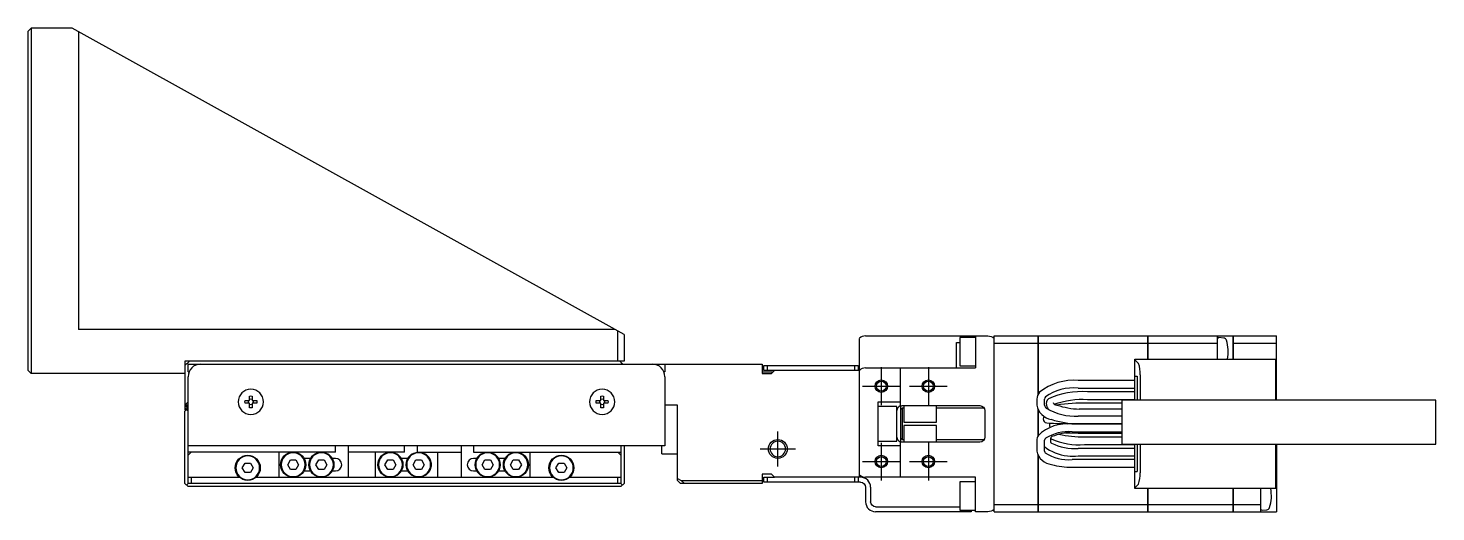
# Model space of a CAD drawing. Extents: x 0 to 794, y -8 to 673.
# Drawn here: x 0 to 224.4, y 298.3 to 375.3 of the extents above; entities that cross this region are included whole.
import ezdxf

# ---------------------------------------------------------------- set-up
doc = ezdxf.new("R2010")
doc.units = 0
doc.header["$LTSCALE"] = 0.5
doc.linetypes.add('CENTER', pattern=[50.8, 31.75, -6.35, 6.35, -6.35])
for name, color, linetype in [('MSM_CENTER', 1, 'CENTER'), ('MSM_CONTINUOUS', 7, 'CONTINUOUS'), ('MSM_NARROW', 5, 'CONTINUOUS')]:
    doc.layers.add(name, color=color, linetype=linetype)

msp = doc.modelspace()

# ---------------------------------------------------------------- linework, layer by layer
at = {"layer": 'MSM_CENTER'}
for p, q in [((136, 321.29), (136, 315.29)), ((143.5, 321.29), (143.5, 315.29)), ((133, 318.29), (139, 318.29)), ((140.5, 318.29), (146.5, 318.29)), ((119.5, 305.49), (119.5, 311.09)), ((116.7, 308.29), (122.3, 308.29)), ((136, 309.29), (136, 303.29)), ((143.5, 309.29), (143.5, 303.29)), ((133, 306.29), (139, 306.29)), ((140.5, 306.29), (146.5, 306.29))]:
    msp.add_line(p, q, dxfattribs=at)
at = {"layer": 'MSM_CONTINUOUS'}
for p, q in [((0, 374.79), (0.5, 375.29)), ((0, 320.79), (0, 374.79)), ((0.5, 375.29), (0.5, 320.29)), ((7, 375.29), (0.5, 375.29)), ((95, 326.51), (7, 375.29)), ((8, 374.73), (8, 327.29)), ((93.59, 327.29), (8, 327.29)), ((94, 322.29), (94, 327.06)), ((95, 326.51), (95, 322.29)), ((132.5, 320.8), (132.5, 325.9)), ((133.5, 326.29), (153, 326.29)), ((148.5, 326.04), (148.5, 321.54)), ((151, 326.04), (148.5, 326.04)), ((151, 326.29), (151, 321.19)), ((154, 326.29), (160.99, 326.29)), ((154, 298.29), (154, 326.29)), ((160.99, 316.99), (160.99, 326.29)), ((161, 326.28), (160.99, 326.28)), ((161, 326.29), (178.49, 326.29)), ((161, 326.29), (161, 317.01)), ((178.49, 322.59), (178.49, 326.29)), ((178.5, 326.28), (178.49, 326.28)), ((178.5, 326.29), (192.1, 326.29)), ((178.5, 326.29), (178.5, 322.59)), ((189.6, 322.59), (189.6, 326.29)), ((190.59, 325.95), (189.82, 326.02)), ((192.1, 322.59), (192.1, 326.29)), ((192.1, 326.28), (192.11, 326.28)), ((192.11, 326.29), (192.11, 322.59)), ((192.11, 326.29), (199, 326.29)), ((199, 316.05), (199, 326.29)), ((148, 325.23), (148.5, 325.23)), ((148, 321.19), (148, 325.23)), ((154, 325.13), (160.99, 325.13)), ((161, 325.13), (160.99, 325.13)), ((161, 325.13), (178.49, 325.13)), ((178.5, 325.13), (178.49, 325.13)), ((178.5, 325.13), (189.6, 325.13)), ((192.1, 325.13), (192.11, 325.13)), ((192.11, 325.13), (199, 325.13)), ((25.7, 322.29), (25, 321.59)), ((25, 322.29), (25, 314.59)), ((95, 322.29), (25, 322.29)), ((25.5, 321.79), (25.35, 321.94)), ((25.5, 320.59), (25.5, 321.79)), ((25.5, 321.79), (117, 321.79)), ((94.8, 321.79), (94.3, 322.29)), ((94.65, 321.94), (94.5, 321.79)), ((101.5, 321.79), (101.5, 320.59)), ((117, 321.79), (117, 320.29)), ((117.3, 320.79), (117.3, 321.59)), ((117.3, 321.59), (132.3, 321.59)), ((117.8, 321.59), (117.8, 320.79)), ((131.8, 320.79), (131.8, 321.59)), ((132.3, 321.59), (132.3, 320.79)), ((133.5, 321.19), (151, 321.19)), ((139, 321.19), (139, 315.16)), ((148.5, 321.54), (151, 321.54)), ((176.4, 322.59), (198.9, 322.59)), ((176.4, 316.05), (176.4, 322.59)), ((176.4, 322.48), (177, 321.88)), ((198.9, 316.05), (198.9, 322.59)), ((0.5, 320.29), (0, 320.79)), ((25, 320.29), (0.5, 320.29)), ((25.5, 320.59), (25.67, 320.59)), ((25.5, 302.79), (25.5, 319.79)), ((101.5, 320.59), (101.33, 320.59)), ((101.5, 319.79), (101.5, 308.79)), ((118.75, 320.54), (117, 320.54)), ((117, 320.29), (118.5, 320.29)), ((132.5, 320.79), (117.3, 320.79)), ((119, 320.79), (118.5, 320.29)), ((132.5, 303.79), (132.5, 320.79)), ((176.4, 319.19), (167.4, 319.19)), ((176.4, 319.89), (176.79, 319.89)), ((176.79, 319.89), (176.79, 316.05)), ((177.26, 320.11), (177.26, 316.05)), ((35.3, 315.99), (35.3, 316.71)), ((35.7, 316.71), (35.7, 315.99)), ((91.3, 315.99), (91.3, 316.71)), ((91.7, 316.71), (91.7, 315.99)), ((167.4, 317.99), (176.4, 317.99)), ((176.4, 317.39), (168.88, 317.39)), ((25, 315.29), (25.5, 315.79)), ((25.5, 315.29), (25, 315.29)), ((25, 315.09), (25.5, 315.09)), ((25.5, 314.79), (25, 314.29)), ((25.1, 314.49), (25, 314.59)), ((25, 302.79), (25, 314.29)), ((25.1, 314.39), (25.1, 314.59)), ((25.5, 314.29), (25.25, 314.54)), ((25.5, 314.89), (25.4, 314.89)), ((34.57, 315.99), (35.3, 315.99)), ((35.3, 315.59), (34.57, 315.59)), ((35.3, 314.86), (35.3, 315.59)), ((35.7, 315.99), (36.43, 315.99)), ((35.7, 315.59), (35.7, 314.86)), ((36.43, 315.59), (35.7, 315.59)), ((90.57, 315.99), (91.3, 315.99)), ((91.3, 315.59), (90.57, 315.59)), ((91.3, 314.86), (91.3, 315.59)), ((91.7, 315.99), (92.43, 315.99)), ((92.43, 315.59), (91.7, 315.59)), ((91.7, 315.59), (91.7, 314.86)), ((103.5, 315.29), (101.5, 315.29)), ((103.5, 303.29), (103.5, 315.29)), ((135.5, 315.79), (139, 315.79)), ((135.5, 308.79), (135.5, 315.79)), ((138.5, 315.04), (135.5, 315.04)), ((138.5, 309.54), (138.5, 315.04)), ((139, 315.16), (139.09, 315.16)), ((139.01, 315.13), (139.09, 315.16)), ((139.1, 309.41), (139.1, 315.16)), ((139.3, 314.79), (139.1, 314.59)), ((139.3, 315.19), (151.7, 315.19)), ((139.3, 314.79), (139.3, 309.79)), ((139.6, 314.79), (139.3, 314.79)), ((139.6, 315.19), (139.6, 312.54)), ((144.8, 312.54), (144.8, 315.19)), ((152.39, 314.79), (144.8, 314.79)), ((152.5, 314.39), (152.5, 310.19)), ((160.8, 316.24), (160.8, 315.28)), ((160.99, 310.39), (160.99, 314.63)), ((161, 314.61), (161, 310.41)), ((162, 315.27), (162, 316.24)), ((162.32, 315.25), (162.34, 315.21)), ((162.34, 315.21), (162.41, 315.01)), ((163.52, 315.46), (163.46, 315.62)), ((174.4, 315.59), (168.86, 315.59)), ((168.88, 316.19), (176.4, 316.19)), ((168.98, 314.63), (168.94, 314.63)), ((174.4, 314.63), (168.95, 314.63)), ((174.4, 309.05), (174.4, 316.05)), ((224.4, 316.05), (174.4, 316.05)), ((224.4, 309.05), (224.4, 316.05)), ((139.6, 312.54), (144.8, 312.54)), ((139.6, 312.04), (139.6, 309.39)), ((144.8, 312.04), (139.6, 312.04)), ((144.8, 309.39), (144.8, 312.04)), ((161.84, 313.28), (161.8, 313.08)), ((161.96, 313.46), (161.84, 313.28)), ((162.8, 312.42), (162.8, 312.36)), ((162.8, 312.36), (162.8, 311.96)), ((162.8, 311.96), (162.8, 311.92)), ((162.8, 311.92), (162.85, 311.7)), ((174.4, 312.24), (166.4, 312.24)), ((174.4, 313.54), (167.4, 313.54)), ((167.4, 312.34), (174.4, 312.34)), ((139.1, 309.99), (139.3, 309.79)), ((139.3, 309.79), (139.6, 309.79)), ((144.8, 309.79), (152.39, 309.79)), ((160.8, 309.68), (160.8, 307.94)), ((162, 307.94), (162, 309.68)), ((163, 309.34), (163, 310.08)), ((165.34, 310.86), (167.4, 310.79)), ((166.4, 311.04), (174.4, 311.04)), ((167.4, 310.79), (174.4, 310.79)), ((174.4, 310.19), (168.4, 310.19)), ((101.5, 308.79), (25.5, 308.79)), ((25.5, 307.29), (26, 307.79)), ((49, 307.79), (25.5, 307.79)), ((40, 303.79), (40, 307.79)), ((49, 307.79), (49, 308.79)), ((51, 308.79), (51, 303.79)), ((60, 307.79), (51, 307.79)), ((55.3, 307.79), (55.3, 303.79)), ((60, 307.79), (60, 308.79)), ((62, 308.79), (62, 307.79)), ((62, 307.79), (69, 307.79)), ((65.3, 303.79), (65.3, 307.79)), ((69, 308.79), (69, 303.79)), ((71, 308.79), (71, 307.79)), ((71, 307.79), (94.5, 307.79)), ((80, 303.79), (80, 307.79)), ((94, 307.79), (94.5, 307.29)), ((94.5, 308.79), (94.5, 302.79)), ((95, 308.79), (95, 302.79)), ((101, 307.54), (101, 308.79)), ((101, 307.54), (103.5, 307.54)), ((135.5, 309.54), (138.5, 309.54)), ((139, 308.79), (135.5, 308.79)), ((139, 309.41), (139, 303.79)), ((139, 309.41), (139.09, 309.41)), ((139.09, 309.41), (139.01, 309.44)), ((151.7, 309.39), (139.3, 309.39)), ((176.4, 308.39), (167.4, 308.39)), ((168.4, 308.99), (176.4, 308.99)), ((174.4, 309.05), (224.4, 309.05)), ((176.4, 301.99), (176.4, 309.05)), ((176.79, 309.05), (176.79, 304.69)), ((177.26, 309.05), (177.26, 304.47)), ((198.9, 301.99), (198.9, 309.05)), ((199, 309.05), (199, 298.29)), ((34.13, 305.29), (34.57, 306.04)), ((34.57, 304.54), (34.13, 305.29)), ((34.57, 306.04), (35.43, 306.04)), ((35.43, 306.04), (35.87, 305.29)), ((35.87, 305.29), (35.43, 304.54)), ((41.38, 305.79), (41.82, 306.54)), ((41.82, 305.04), (41.38, 305.79)), ((41.82, 306.54), (42.68, 306.54)), ((42.68, 306.54), (43.12, 305.79)), ((43.12, 305.79), (42.68, 305.04)), ((45.02, 306.79), (43.98, 306.79)), ((45.88, 305.79), (46.32, 306.54)), ((46.32, 305.04), (45.88, 305.79)), ((46.32, 306.54), (47.18, 306.54)), ((47.18, 306.54), (47.62, 305.79)), ((47.62, 305.79), (47.18, 305.04)), ((49, 306.79), (48.48, 306.79)), ((56.88, 305.79), (57.32, 306.54)), ((57.32, 305.04), (56.88, 305.79)), ((57.32, 306.54), (58.18, 306.54)), ((58.18, 306.54), (58.62, 305.79)), ((58.62, 305.79), (58.18, 305.04)), ((60.52, 306.79), (59.48, 306.79)), ((61.38, 305.79), (61.82, 306.54)), ((61.82, 305.04), (61.38, 305.79)), ((61.82, 306.54), (62.68, 306.54)), ((62.68, 306.54), (63.12, 305.79)), ((63.12, 305.79), (62.68, 305.04)), ((71.52, 306.79), (71, 306.79)), ((72.38, 305.79), (72.82, 306.54)), ((72.82, 305.04), (72.38, 305.79)), ((72.82, 306.54), (73.68, 306.54)), ((73.68, 306.54), (74.12, 305.79)), ((74.12, 305.79), (73.68, 305.04)), ((76.02, 306.79), (74.98, 306.79)), ((76.88, 305.79), (77.32, 306.54)), ((77.32, 305.04), (76.88, 305.79)), ((77.32, 306.54), (78.18, 306.54)), ((78.18, 306.54), (78.62, 305.79)), ((78.62, 305.79), (78.18, 305.04)), ((84.13, 305.29), (84.57, 306.04)), ((84.57, 304.54), (84.13, 305.29)), ((84.57, 306.04), (85.43, 306.04)), ((85.43, 306.04), (85.87, 305.29)), ((85.87, 305.29), (85.43, 304.54)), ((160.99, 298.29), (160.99, 307.34)), ((161, 307.32), (161, 298.29)), ((176.4, 306.59), (166.4, 306.59)), ((166.4, 305.39), (176.4, 305.39)), ((167.4, 307.19), (176.4, 307.19)), ((25.5, 303.79), (33.68, 303.79)), ((26, 303.79), (26, 302.79)), ((35.43, 304.54), (34.57, 304.54)), ((36.32, 303.79), (83.68, 303.79)), ((42.68, 305.04), (41.82, 305.04)), ((43.98, 304.79), (45.02, 304.79)), ((47.18, 305.04), (46.32, 305.04)), ((48.48, 304.79), (49, 304.79)), ((58.18, 305.04), (57.32, 305.04)), ((59.48, 304.79), (60.52, 304.79)), ((62.68, 305.04), (61.82, 305.04)), ((71, 304.79), (71.52, 304.79)), ((73.68, 305.04), (72.82, 305.04)), ((74.98, 304.79), (76.02, 304.79)), ((78.18, 305.04), (77.32, 305.04)), ((85.43, 304.54), (84.57, 304.54)), ((86.32, 303.79), (94.5, 303.79)), ((94, 302.79), (94, 303.79)), ((103.5, 303.59), (104.11, 303.29)), ((104, 302.79), (103.5, 303.29)), ((104.11, 303.29), (117, 303.29)), ((104.11, 303.29), (104.61, 302.79)), ((118.5, 304.29), (117, 304.29)), ((117, 304.29), (117, 302.79)), ((117.3, 302.99), (117.3, 303.79)), ((117.3, 303.79), (119, 303.79)), ((132.7, 302.99), (117.3, 302.99)), ((117.8, 303.79), (117.8, 302.99)), ((118.5, 304.29), (119, 303.79)), ((132.7, 303.79), (119, 303.79)), ((131.8, 302.99), (131.8, 303.79)), ((132.3, 303.79), (132.3, 302.99)), ((151, 303.79), (133.5, 303.79)), ((148.5, 303.04), (148.5, 298.54)), ((151, 303.04), (148.5, 303.04)), ((151, 298.29), (151, 303.79)), ((176.4, 304.69), (176.79, 304.69)), ((25, 302.79), (25.5, 302.29)), ((25.25, 302.54), (25.5, 302.79)), ((94.5, 302.79), (25.5, 302.79)), ((94.5, 302.29), (25.5, 302.29)), ((94.5, 302.79), (94.75, 302.54)), ((94.5, 302.29), (95, 302.79)), ((117, 302.79), (104, 302.79)), ((133.5, 302.19), (133.5, 299.89)), ((134.3, 302.19), (134.3, 299.89)), ((177, 302.69), (176.4, 302.09)), ((198.9, 301.99), (176.4, 301.99)), ((178.49, 298.29), (178.49, 301.99)), ((178.5, 301.99), (178.5, 298.29)), ((192.1, 298.29), (192.1, 301.99)), ((192.11, 301.99), (192.11, 298.29)), ((196.5, 298.29), (196.5, 301.99)), ((198.9, 302.04), (199, 302.04)), ((135.1, 299.09), (148.5, 299.09)), ((148.5, 298.54), (151, 298.54)), ((149.8, 298.29), (149.8, 298.54)), ((150.3, 298.54), (150.3, 298.29)), ((154, 299.44), (160.99, 299.44)), ((161, 299.44), (160.99, 299.44)), ((161, 299.44), (178.49, 299.44)), ((178.5, 299.44), (178.49, 299.44)), ((178.5, 299.44), (192.1, 299.44)), ((192.1, 299.44), (192.11, 299.44)), ((192.11, 299.44), (196.5, 299.44)), ((196.71, 298.55), (197.48, 298.62)), ((150.3, 298.29), (135.1, 298.29)), ((153, 298.29), (151, 298.29)), ((154, 298.29), (160.99, 298.29)), ((161, 298.3), (160.99, 298.3)), ((161, 298.29), (178.49, 298.29)), ((178.5, 298.3), (178.49, 298.3)), ((178.5, 298.29), (192.1, 298.29)), ((192.1, 298.3), (192.11, 298.3)), ((192.11, 298.29), (199, 298.29))]:
    msp.add_line(p, q, dxfattribs=at)
for centre, radius in [((136, 318.29), 0.783), ((143.5, 318.29), 0.783), ((42.25, 305.79), 2), ((46.75, 305.79), 2), ((57.75, 305.79), 2), ((62.25, 305.79), 2), ((73.25, 305.79), 2), ((77.75, 305.79), 2), ((35, 305.29), 2), ((85, 305.29), 2), ((136, 306.29), 0.783), ((143.5, 306.29), 0.783)]:
    msp.add_circle(centre, radius, dxfattribs=at)
at = {"layer": 'MSM_CONTINUOUS', "extrusion": (0, 0, -1)}
for centre, radius in [((-35.5, 315.79), 2), ((-91.5, 315.79), 2), ((-42.25, 305.79), 1.9), ((-46.75, 305.79), 1.9), ((-57.75, 305.79), 1.9), ((-62.25, 305.79), 1.9), ((-73.25, 305.79), 1.9), ((-77.75, 305.79), 1.9), ((-119.5, 308.29), 1.23), ((-35, 305.29), 1.9), ((-85, 305.29), 1.9)]:
    msp.add_circle(centre, radius, dxfattribs=at)
at = {"layer": 'MSM_CONTINUOUS'}
for centre, radius, start, end in [((133.5, 324.79), 1.5, 90, 131.8103), ((189.8, 325.82), 0.2, 85, 180), ((190.54, 325.45), 0.5, 17.6292, 85), ((185.3, 323.79), 6, 348.463, 17.6291), ((27.5, 319.79), 2, 90, 180), ((99.5, 319.79), 2, 0, 90), ((133.5, 319.69), 1.5, 90, 131.8103), ((172.76, 320.35), 4.51, 356.9565, 19.8759), ((166.64, 310.48), 8.74, 85.0197, 128.3235), ((162.52, 316.21), 1.72, 139.0024, 178.8954), ((162.62, 316.16), 0.622, 138.9031, 173.0608), ((166.65, 310.3), 7.72, 84.4381, 125.6687), ((167.96, 304.69), 12.73, 85.8454, 114.6186), ((25.4, 314.59), 0.3, 90, 180), ((35.5, 315.79), 0.435, 152.6335, 207.3665), ((35.5, 315.79), 0.435, 62.6335, 117.3665), ((35.5, 315.79), 0.435, 242.6335, 297.3665), ((35.5, 315.79), 0.435, 332.6335, 27.3665), ((91.5, 315.79), 0.435, 152.6335, 207.3665), ((91.5, 315.79), 0.435, 62.6335, 117.3665), ((91.5, 315.79), 0.435, 242.6335, 297.3665), ((91.5, 315.79), 0.435, 332.6335, 27.3665), ((139.3, 314.39), 0.8, 111.0179, 180.0006), ((163.51, 315.72), 2.75, 189.2724, 261.0568), ((162.86, 315.48), 0.889, 193.8661, 231.118), ((163.27, 315.5), 0.978, 128.7039, 194.8652), ((166.82, 322.17), 8.65, 238.5524, 273.8561), ((163.53, 315.45), 1.21, 201.8456, 229.7784), ((164.05, 316.12), 0.846, 231.4689, 266.9127), ((168.12, 288.72), 26.87, 88.4238, 98.8516), ((168.22, 328.38), 13.77, 252.1759, 267.1972), ((168.22, 328.38), 13.77, 272.9984, 272.9996), ((165.55, 305.86), 6.43, 82.4193, 135.037), ((162.42, 313.06), 0.622, 178.1145, 264.9417), ((166.12, 382.32), 69.98, 266.9256, 270.5083), ((167.21, 325.27), 12.93, 251.4264, 270.8555), ((139.3, 310.19), 0.8, 179.9993, 248.456), ((162.25, 309.67), 1.45, 149.5973, 179.5942), ((162.47, 309.61), 0.476, 123.7324, 171.3862), ((165.92, 303.93), 7.13, 86.1621, 121.44), ((163.54, 309.67), 0.679, 120.1743, 142.5013), ((163.23, 310.13), 0.266, 210.6087, 235.589), ((167.56, 319.92), 10.96, 245.8666, 274.385), ((168.11, 296.98), 14.15, 96.6571, 110.3054), ((163.36, 308.42), 2.6, 190.5511, 265.471), ((166.46, 314.39), 7.25, 231.9863, 263.6299), ((162.51, 308.05), 0.517, 191.8582, 224.7596), ((165.89, 313.43), 6.86, 236.8577, 274.2662), ((163.92, 310.18), 1.25, 222.2163, 230.9064), ((166.87, 317.09), 8.72, 244.6207, 273.4586), ((49, 305.79), 1, 270, 90), ((63.3, 305.79), 1, 334.6316, 25.3684), ((71, 305.79), 1, 90, 270), ((166.29, 316.78), 11.39, 254.0263, 270.5737), ((166.53, 315.59), 8.45, 264.0847, 275.9153), ((133.5, 305.29), 1.5, 228.1897, 270), ((132.7, 302.19), 1.6, 0, 90), ((172.63, 304.25), 4.64, 340.4546, 2.713), ((192.19, 300.79), 6, 342.3708, 11.5369), ((135.1, 299.89), 1.6, 180, 270), ((196.69, 298.75), 0.2, 198.1949, 275), ((197.43, 299.12), 0.5, 275, 342.3708)]:
    msp.add_arc(centre, radius, start, end, dxfattribs=at)
at = {"layer": 'MSM_CONTINUOUS', "extrusion": (0, 0, -1)}
for centre, radius, start, end in [((-153, 324.79), 1.5, 90, 131.8103), ((-35.5, 315.79), 0.95, 77.8468, 102.1532), ((-91.5, 315.79), 0.95, 77.8468, 102.1532), ((-35.5, 315.79), 0.95, 347.8468, 12.1532), ((-35.5, 315.79), 0.95, 257.8468, 282.1532), ((-35.5, 315.79), 0.95, 167.8468, 192.1532), ((-91.5, 315.79), 0.95, 347.8468, 12.1532), ((-91.5, 315.79), 0.95, 257.8468, 282.1532), ((-91.5, 315.79), 0.95, 167.8468, 192.1532), ((-139.3, 314.39), 0.8, 74.8734, 90), ((-151.7, 314.39), 0.8, 90, 180), ((-168.11, 302.43), 13.78, 70.6907, 93.2092), ((-168.2, 339.91), 25.29, 268.3223, 271.4809), ((-166.93, 298.85), 13.5, 84.8625, 92.0051), ((-151.7, 310.19), 0.8, 180, 270), ((-167.97, 325.98), 15.8, 268.4424, 283.4128), ((-139.3, 310.19), 0.8, 270, 285.1266), ((-132.7, 302.19), 0.8, 90, 180), ((-135.1, 299.89), 0.8, 270, 0), ((-153, 299.79), 1.5, 228.1897, 270)]:
    msp.add_arc(centre, radius, start, end, dxfattribs=at)
at = {"layer": 'MSM_NARROW'}
for centre, radius in [((136, 318.29), 1), ((143.5, 318.29), 1), ((119.5, 308.29), 1.5), ((136, 306.29), 1), ((143.5, 306.29), 1)]:
    msp.add_circle(centre, radius, dxfattribs=at)

doc.saveas('drawing.dxf')
